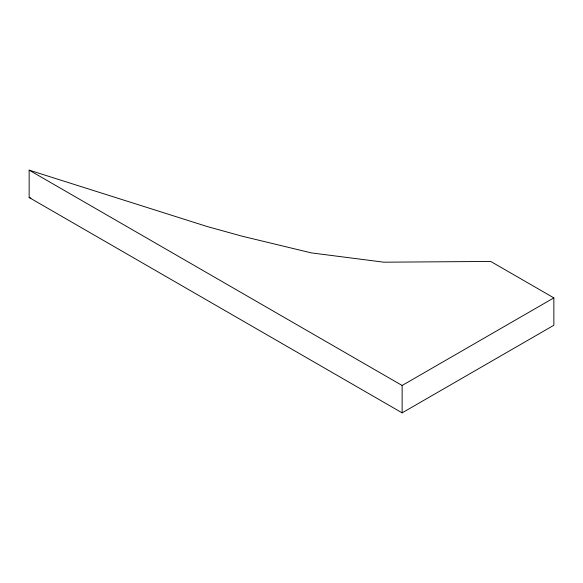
<?xml version="1.0" encoding="UTF-8"?>
<svg xmlns="http://www.w3.org/2000/svg" width="583" height="583" viewBox="0 0 583 583"><rect width="100%" height="100%" fill="white"/><g stroke="black" fill="none" stroke-linecap="round" stroke-linejoin="round"><path stroke-width="0.87" d="M29.15 170.141L402.132 385.48L553.85 297.884L553.85 325.263L402.132 412.859L29.15 197.52L29.15 170.141L207.205 226.539L242.098 236.195L311.271 252.876L383.869 262.197L490.718 261.439L553.85 297.884M29.15 197.52L30.877 198.067M402.132 385.48L402.132 412.859"/></g></svg>
